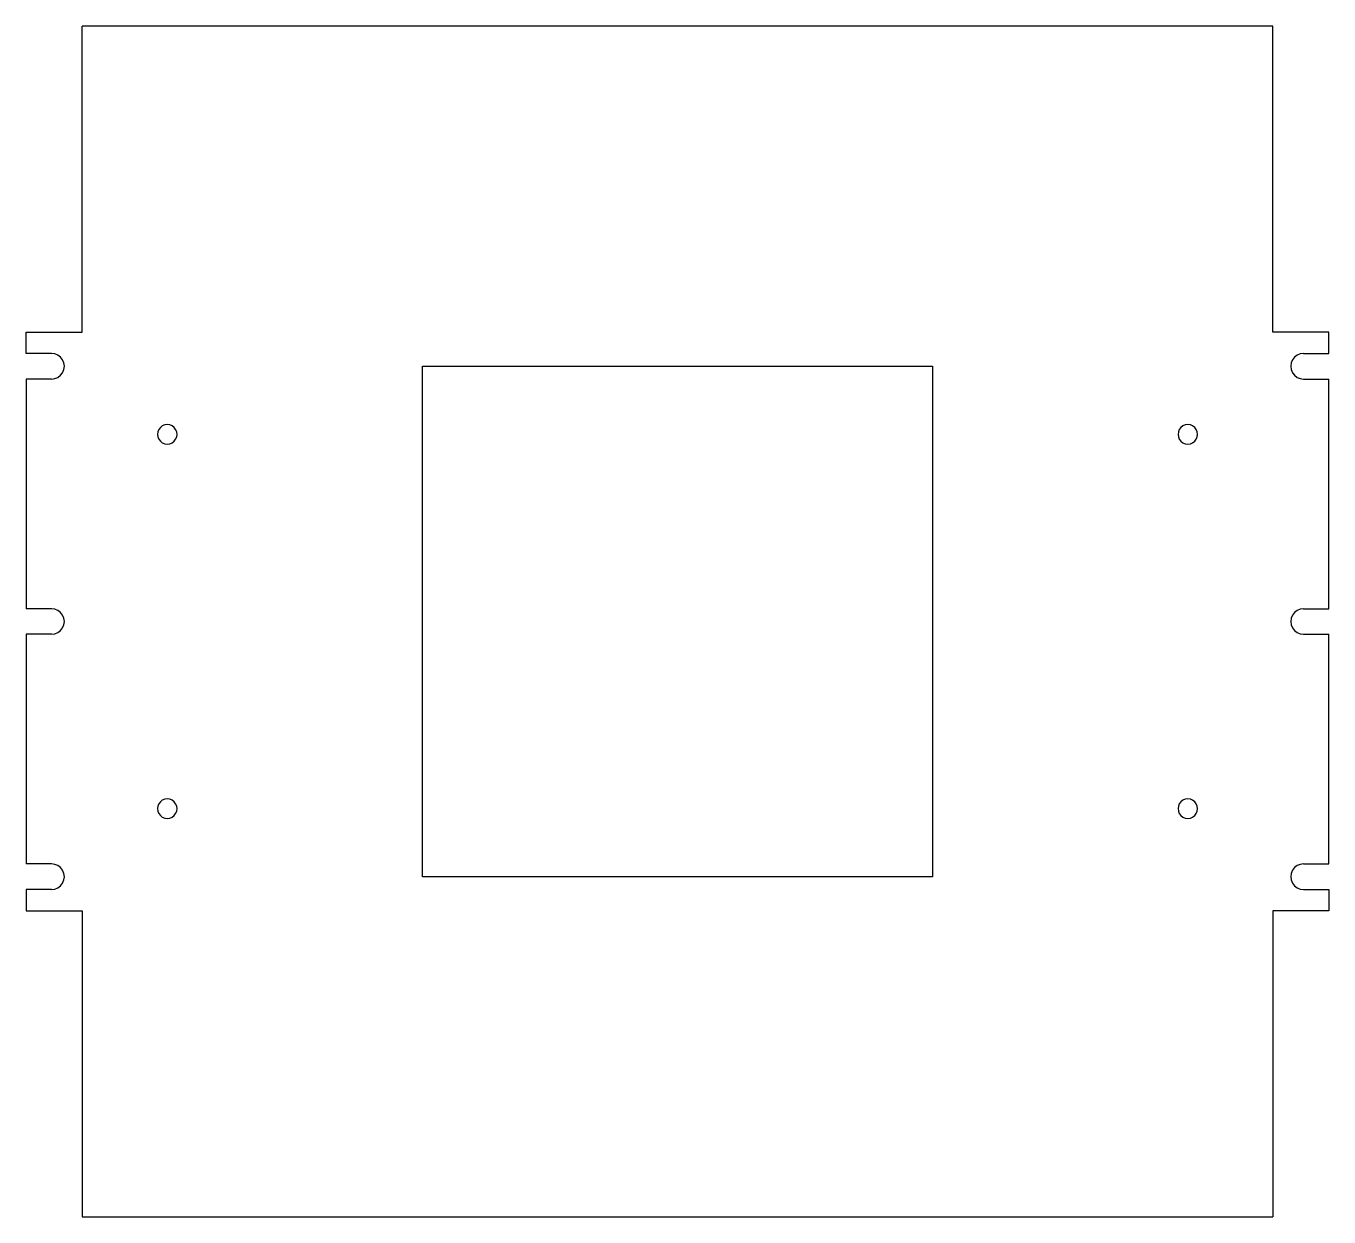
# Model space of a CAD drawing. Header units: metres. Extents: x -752 to -599, y -936 to -796.
import ezdxf

# ---------------------------------------------------------------- set-up
doc = ezdxf.new("R2010")
doc.units = ezdxf.units.M

msp = doc.modelspace()

# ---------------------------------------------------------------- linework, layer by layer
at = {"layer": 'Layer0'}
for p, q in [((-605.54, -796.37), (-745.54, -796.37)), ((-745.54, -832.37), (-745.54, -796.37)), ((-605.54, -832.37), (-605.54, -796.37)), ((-752.14, -834.87), (-752.14, -832.37)), ((-752.14, -832.37), (-745.54, -832.37)), ((-598.94, -832.37), (-605.54, -832.37)), ((-598.94, -834.87), (-598.94, -832.37)), ((-749.14, -834.87), (-752.14, -834.87)), ((-748.75, -834.92), (-749.14, -834.87)), ((-748.39, -835.07), (-748.75, -834.92)), ((-602.33, -834.92), (-602.69, -835.07)), ((-601.94, -834.87), (-602.33, -834.92)), ((-601.94, -834.87), (-598.94, -834.87)), ((-748.08, -835.31), (-748.39, -835.07)), ((-747.84, -835.62), (-748.08, -835.31)), ((-747.69, -835.98), (-747.84, -835.62)), ((-747.64, -836.37), (-747.69, -835.98)), ((-747.69, -836.76), (-747.64, -836.37)), ((-705.54, -836.37), (-645.54, -836.37)), ((-705.54, -896.37), (-705.54, -836.37)), ((-645.54, -836.37), (-645.54, -896.37)), ((-603.39, -835.98), (-603.44, -836.37)), ((-603.44, -836.37), (-603.39, -836.76)), ((-603.24, -835.62), (-603.39, -835.98)), ((-603, -835.31), (-603.24, -835.62)), ((-602.69, -835.07), (-603, -835.31)), ((-749.14, -837.87), (-752.14, -837.87)), ((-752.14, -837.87), (-752.14, -864.87)), ((-749.14, -837.87), (-748.75, -837.82)), ((-748.75, -837.82), (-748.39, -837.67)), ((-748.39, -837.67), (-748.08, -837.43)), ((-748.08, -837.43), (-747.84, -837.12)), ((-747.84, -837.12), (-747.69, -836.76)), ((-603.39, -836.76), (-603.24, -837.12)), ((-603.24, -837.12), (-603, -837.43)), ((-603, -837.43), (-602.69, -837.67)), ((-602.69, -837.67), (-602.33, -837.82)), ((-602.33, -837.82), (-601.94, -837.87)), ((-601.94, -837.87), (-598.94, -837.87)), ((-598.94, -864.87), (-598.94, -837.87)), ((-736.65, -844.07), (-736.69, -844.37)), ((-736.54, -843.8), (-736.65, -844.07)), ((-736.35, -843.56), (-736.54, -843.8)), ((-736.12, -843.37), (-736.35, -843.56)), ((-735.84, -843.26), (-736.12, -843.37)), ((-735.54, -843.22), (-735.84, -843.26)), ((-735.24, -843.26), (-735.54, -843.22)), ((-734.97, -843.37), (-735.24, -843.26)), ((-734.73, -843.56), (-734.97, -843.37)), ((-734.55, -843.8), (-734.73, -843.56)), ((-734.43, -844.07), (-734.55, -843.8)), ((-734.39, -844.37), (-734.43, -844.07)), ((-616.65, -844.07), (-616.69, -844.37)), ((-616.54, -843.8), (-616.65, -844.07)), ((-616.35, -843.56), (-616.54, -843.8)), ((-616.12, -843.37), (-616.35, -843.56)), ((-615.84, -843.26), (-616.12, -843.37)), ((-615.54, -843.22), (-615.84, -843.26)), ((-615.24, -843.26), (-615.54, -843.22)), ((-614.97, -843.37), (-615.24, -843.26)), ((-614.73, -843.56), (-614.97, -843.37)), ((-614.55, -843.8), (-614.73, -843.56)), ((-614.43, -844.07), (-614.55, -843.8)), ((-614.39, -844.37), (-614.43, -844.07)), ((-736.69, -844.37), (-736.65, -844.67)), ((-736.65, -844.67), (-736.54, -844.95)), ((-736.54, -844.95), (-736.35, -845.18)), ((-736.35, -845.18), (-736.12, -845.37)), ((-736.12, -845.37), (-735.84, -845.48)), ((-735.84, -845.48), (-735.54, -845.52)), ((-735.54, -845.52), (-735.24, -845.48)), ((-735.24, -845.48), (-734.97, -845.37)), ((-734.97, -845.37), (-734.73, -845.18)), ((-734.73, -845.18), (-734.55, -844.95)), ((-734.55, -844.95), (-734.43, -844.67)), ((-734.43, -844.67), (-734.39, -844.37)), ((-616.69, -844.37), (-616.65, -844.67)), ((-616.65, -844.67), (-616.54, -844.95)), ((-616.54, -844.95), (-616.35, -845.18)), ((-616.35, -845.18), (-616.12, -845.37)), ((-616.12, -845.37), (-615.84, -845.48)), ((-615.84, -845.48), (-615.54, -845.52)), ((-615.54, -845.52), (-615.24, -845.48)), ((-615.24, -845.48), (-614.97, -845.37)), ((-614.97, -845.37), (-614.73, -845.18)), ((-614.73, -845.18), (-614.55, -844.95)), ((-614.55, -844.95), (-614.43, -844.67)), ((-614.43, -844.67), (-614.39, -844.37)), ((-749.14, -864.87), (-752.14, -864.87)), ((-748.75, -864.92), (-749.14, -864.87)), ((-748.39, -865.07), (-748.75, -864.92)), ((-748.08, -865.31), (-748.39, -865.07)), ((-747.84, -865.62), (-748.08, -865.31)), ((-603, -865.31), (-603.24, -865.62)), ((-602.69, -865.07), (-603, -865.31)), ((-602.33, -864.92), (-602.69, -865.07)), ((-601.94, -864.87), (-602.33, -864.92)), ((-601.94, -864.87), (-598.94, -864.87)), ((-747.69, -865.98), (-747.84, -865.62)), ((-747.84, -867.12), (-747.69, -866.76)), ((-747.64, -866.37), (-747.69, -865.98)), ((-747.69, -866.76), (-747.64, -866.37)), ((-603.39, -865.98), (-603.44, -866.37)), ((-603.44, -866.37), (-603.39, -866.76)), ((-603.24, -865.62), (-603.39, -865.98)), ((-603.39, -866.76), (-603.24, -867.12)), ((-749.14, -867.87), (-752.14, -867.87)), ((-752.14, -867.87), (-752.14, -894.87)), ((-749.14, -867.87), (-748.75, -867.82)), ((-748.75, -867.82), (-748.39, -867.67)), ((-748.39, -867.67), (-748.08, -867.43)), ((-748.08, -867.43), (-747.84, -867.12)), ((-603.24, -867.12), (-603, -867.43)), ((-603, -867.43), (-602.69, -867.67)), ((-602.69, -867.67), (-602.33, -867.82)), ((-602.33, -867.82), (-601.94, -867.87)), ((-601.94, -867.87), (-598.94, -867.87)), ((-598.94, -894.87), (-598.94, -867.87)), ((-736.65, -888.07), (-736.69, -888.37)), ((-736.69, -888.37), (-736.65, -888.67)), ((-736.54, -887.8), (-736.65, -888.07)), ((-736.35, -887.56), (-736.54, -887.8)), ((-736.12, -887.37), (-736.35, -887.56)), ((-735.84, -887.26), (-736.12, -887.37)), ((-735.54, -887.22), (-735.84, -887.26)), ((-735.24, -887.26), (-735.54, -887.22)), ((-734.97, -887.37), (-735.24, -887.26)), ((-734.73, -887.56), (-734.97, -887.37)), ((-734.55, -887.8), (-734.73, -887.56)), ((-734.43, -888.07), (-734.55, -887.8)), ((-734.39, -888.37), (-734.43, -888.07)), ((-734.43, -888.67), (-734.39, -888.37)), ((-616.65, -888.07), (-616.69, -888.37)), ((-616.69, -888.37), (-616.65, -888.67)), ((-616.54, -887.8), (-616.65, -888.07)), ((-616.35, -887.56), (-616.54, -887.8)), ((-616.12, -887.37), (-616.35, -887.56)), ((-615.84, -887.26), (-616.12, -887.37)), ((-615.54, -887.22), (-615.84, -887.26)), ((-615.24, -887.26), (-615.54, -887.22)), ((-614.97, -887.37), (-615.24, -887.26)), ((-614.73, -887.56), (-614.97, -887.37)), ((-614.55, -887.8), (-614.73, -887.56)), ((-614.43, -888.07), (-614.55, -887.8)), ((-614.39, -888.37), (-614.43, -888.07)), ((-614.43, -888.67), (-614.39, -888.37)), ((-736.65, -888.67), (-736.54, -888.95)), ((-736.54, -888.95), (-736.35, -889.18)), ((-736.35, -889.18), (-736.12, -889.37)), ((-736.12, -889.37), (-735.84, -889.48)), ((-735.84, -889.48), (-735.54, -889.52)), ((-735.54, -889.52), (-735.24, -889.48)), ((-735.24, -889.48), (-734.97, -889.37)), ((-734.97, -889.37), (-734.73, -889.18)), ((-734.73, -889.18), (-734.55, -888.95)), ((-734.55, -888.95), (-734.43, -888.67)), ((-616.65, -888.67), (-616.54, -888.95)), ((-616.54, -888.95), (-616.35, -889.18)), ((-616.35, -889.18), (-616.12, -889.37)), ((-616.12, -889.37), (-615.84, -889.48)), ((-615.84, -889.48), (-615.54, -889.52)), ((-615.54, -889.52), (-615.24, -889.48)), ((-615.24, -889.48), (-614.97, -889.37)), ((-614.97, -889.37), (-614.73, -889.18)), ((-614.73, -889.18), (-614.55, -888.95)), ((-614.55, -888.95), (-614.43, -888.67)), ((-749.14, -894.87), (-752.14, -894.87)), ((-748.75, -894.92), (-749.14, -894.87)), ((-748.39, -895.07), (-748.75, -894.92)), ((-748.08, -895.31), (-748.39, -895.07)), ((-747.84, -895.62), (-748.08, -895.31)), ((-747.69, -895.98), (-747.84, -895.62)), ((-747.64, -896.37), (-747.69, -895.98)), ((-603.39, -895.98), (-603.44, -896.37)), ((-603.24, -895.62), (-603.39, -895.98)), ((-603, -895.31), (-603.24, -895.62)), ((-602.69, -895.07), (-603, -895.31)), ((-602.33, -894.92), (-602.69, -895.07)), ((-601.94, -894.87), (-602.33, -894.92)), ((-601.94, -894.87), (-598.94, -894.87)), ((-748.75, -897.82), (-748.39, -897.67)), ((-748.39, -897.67), (-748.08, -897.43)), ((-748.08, -897.43), (-747.84, -897.12)), ((-747.84, -897.12), (-747.69, -896.76)), ((-747.69, -896.76), (-747.64, -896.37)), ((-645.54, -896.37), (-705.54, -896.37)), ((-603.44, -896.37), (-603.39, -896.76)), ((-603.39, -896.76), (-603.24, -897.12)), ((-603.24, -897.12), (-603, -897.43)), ((-603, -897.43), (-602.69, -897.67)), ((-602.69, -897.67), (-602.33, -897.82)), ((-752.14, -897.87), (-752.14, -900.37)), ((-749.14, -897.87), (-752.14, -897.87)), ((-749.14, -897.87), (-748.75, -897.82)), ((-602.33, -897.82), (-601.94, -897.87)), ((-601.94, -897.87), (-598.94, -897.87)), ((-598.94, -897.87), (-598.94, -900.37)), ((-752.14, -900.37), (-745.54, -900.37)), ((-745.54, -900.37), (-745.54, -936.37)), ((-598.94, -900.37), (-605.54, -900.37)), ((-605.54, -900.37), (-605.54, -936.37)), ((-745.54, -936.37), (-605.54, -936.37))]:
    msp.add_line(p, q, dxfattribs=at)

doc.saveas('drawing.dxf')
